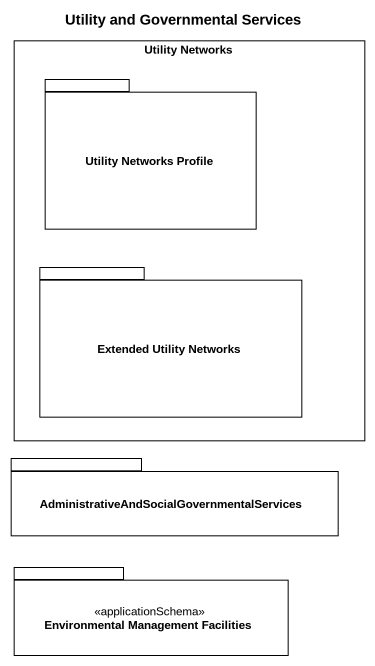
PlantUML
@startuml
title Utility and Governmental Services
rectangle "Utility Networks" as Utility_Networks {
  package "Utility Networks Profile" as Utility_Networks_Profile {
  }
  package "Extended Utility Networks" as Extended_Utility_Networks {
  }
}
package "AdministrativeAndSocialGovernmentalServices" as AdministrativeAndSocialGover {
}
package "Environmental Management Facilities" as Environmental_Management <<applicationSchema>> {
}
@enduml
